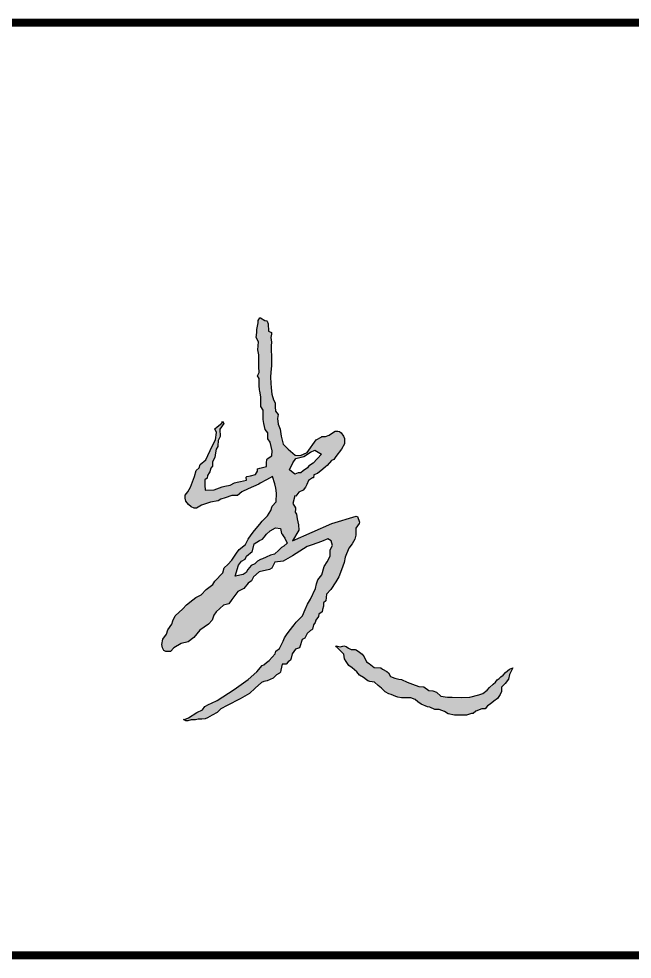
# Model space of a CAD drawing. Extents: x -409435 to 356702, y -107829 to 330904.
# Drawn here: x 133595 to 134187, y 148271 to 149179 of the extents above; entities that cross this region are included whole.
import ezdxf

# ---------------------------------------------------------------- set-up
doc = ezdxf.new("R2010")
doc.units = 0
doc.header["$LTSCALE"] = 1000
doc.header["$MEASUREMENT"] = 0
doc.layers.add('00-图签签名_10', color=10, linetype='Continuous')

# ---------------------------------------------------------------- blocks, each defined once
blk = doc.blocks.new('图签信息')
at = {"const_width": 0.05}
for points in [[(-65, 560.5), (0, 560.5)], [(-65, 554.5), (0, 554.5)]]:
    blk.add_lwpolyline(points, dxfattribs=at)
blk = doc.blocks.new('图签-A1')
at = {"color": 2}
blk.add_blockref('图签信息', (0, 0), dxfattribs=at)
blk = doc.blocks.new('X-104 14#平面')
at = {"xscale": 150, "yscale": 150, "zscale": 150}
blk.add_blockref('图签-A1', (137716.55, 65100), dxfattribs=at)
blk = doc.blocks.new('A$C133631DD')
at = {"ltscale": 100}
h = blk.add_hatch(color=256, dxfattribs=at)
h.paths.add_polyline_path([(4.0952, 2.333), (4.0773, 2.3227), (4.031, 2.3535), (3.9735, 2.3518), (3.9408, 2.368), (3.8981, 2.3708), (3.8907, 2.3692), (3.871, 2.3829), (3.8407, 2.389), (3.8033, 2.3944), (3.7687, 2.4141), (3.7351, 2.4143), (3.7167, 2.4262), (3.6885, 2.4356), (3.6796, 2.4396), (3.6591, 2.4537), (3.6369, 2.4558), (3.6246, 2.476), (3.5799, 2.476), (3.54, 2.4715), (3.5428, 2.4012), (3.5679, 2.3349), (3.5741, 2.3131), (3.5815, 2.2708), (3.6009, 2.2354), (3.6065, 2.2142), (3.6099, 2.1874), (3.6201, 2.1398), (3.6444, 2.1429), (3.6511, 2.1363), (3.6565, 2.1091), (3.666, 2.0663), (3.6946, 2.052), (3.7126, 2.0503), (3.7168, 2.0327), (3.7301, 1.9793), (3.7619, 1.9793), (3.7875, 1.9763), (3.7938, 1.9744), (3.8179, 1.9373), (3.856, 1.9344), (3.9268, 1.9491), (3.9547, 1.9695), (4.0019, 1.9695), (4.0287, 1.9903), (4.0774, 2.0001), (4.1079, 2.0052), (4.1845, 2.0052), (4.2147, 2.0244), (4.2404, 2.0244), (4.2923, 2.0244), (4.3359, 2.0331), (4.3481, 2.0356), (4.3814, 2.0381), (4.4395, 2.0381), (4.4611, 2.0511), (4.4879, 2.0377), (4.5323, 2.0409), (4.5781, 2.0409), (4.6297, 2.0409), (4.6704, 2.0479), (4.7339, 2.0438), (4.7684, 2.0611), (4.8097, 2.0578), (4.8335, 2.056), (4.8872, 2.0462), (4.9066, 2.0462), (4.9261, 2.0332), (4.9261, 2.0261), (4.9054, 1.9936), (4.9032, 1.9755), (4.9005, 1.9739), (4.8785, 1.9666), (4.8206, 1.9627), (4.8092, 1.9377), (4.7942, 1.9377), (4.7676, 1.9453), (4.7309, 1.938), (4.7023, 1.9412), (4.6767, 1.9412), (4.6539, 1.9412), (4.6332, 1.9377), (4.58, 1.9377), (4.5402, 1.9377), (4.4895, 1.9445), (4.4489, 1.9482), (4.4017, 1.9446), (4.3637, 1.9411), (4.3125, 1.9374), (4.2663, 1.9221), (4.2424, 1.9101), (4.2122, 1.9101), (4.1771, 1.9057), (4.1485, 1.8866), (4.117, 1.8895), (4.0729, 1.8854), (4.0311, 1.868), (3.9743, 1.8613), (3.9107, 1.8454), (3.8705, 1.8052), (3.8232, 1.7485), (3.8197, 1.7049), (3.8439, 1.6519), (3.9469, 1.5798), (3.9668, 1.54), (3.972, 1.5356), (3.972, 1.5055), (3.9832, 1.4742), (4.0084, 1.44), (4.0163, 1.4265), (4.0163, 1.405), (4.012, 1.3923), (4.0014, 1.3781), (3.9761, 1.3598), (3.9563, 1.3512), (3.9128, 1.3522), (3.8713, 1.3759), (3.8122, 1.4226), (3.7877, 1.439), (3.7787, 1.457), (3.7385, 1.4922), (3.7292, 1.5061), (3.7088, 1.5265), (3.6736, 1.5696), (3.6629, 1.5982), (3.6406, 1.6023), (3.6397, 1.6092), (3.6175, 1.6425), (3.5856, 1.6541), (3.5649, 1.6665), (3.54, 1.6857), (3.5256, 1.7193), (3.4931, 1.7446), (3.4944, 1.7504), (3.4343, 1.7676), (3.3988, 1.7447), (3.3869, 1.7447), (3.3651, 1.7474), (3.3488, 1.7381), (3.3112, 1.733), (3.2615, 1.7225), (3.218, 1.7186), (3.1331, 1.7695), (3.2725, 1.4548), (3.331, 1.2571), (3.3282, 1.2484), (3.2836, 1.2315), (3.2726, 1.2352), (3.2352, 1.2601), (3.1785, 1.2601), (3.1468, 1.2696), (3.1095, 1.29), (3.0743, 1.3174), (3.0008, 1.346), (2.9592, 1.3535), (2.9011, 1.3753), (2.8432, 1.397), (2.8041, 1.422), (2.7417, 1.4623), (2.7033, 1.4965), (2.6509, 1.5022), (2.6351, 1.52), (2.6075, 1.52), (2.5819, 1.5286), (2.5611, 1.5325), (2.5441, 1.559), (2.5257, 1.5616), (2.4948, 1.5835), (2.477, 1.587), (2.4584, 1.6019), (2.4231, 1.6087), (2.4167, 1.6143), (2.4136, 1.6256), (2.3892, 1.6517), (2.3505, 1.6719), (2.3408, 1.6914), (2.2811, 1.7124), (2.2741, 1.7148), (2.2612, 1.7456), (2.2248, 1.774), (2.1886, 1.7806), (2.1741, 1.786), (2.1592, 1.8058), (2.1421, 1.8208), (2.1415, 1.8539), (2.0927, 1.8636), (2.0764, 1.8667), (2.068, 1.8744), (2.0566, 1.8985), (2.0418, 1.9134), (2.0291, 1.9255), (2.0173, 1.9493), (2.0085, 1.9751), (2.002, 2.0009), (1.9953, 2.0201), (1.9483, 2.0703), (1.9058, 2.1171), (1.8619, 2.1909), (1.8091, 2.2943), (1.783, 2.3466), (1.7529, 2.3767), (1.732, 2.4164), (1.7087, 2.4532), (1.7012, 2.4731), (1.6998, 2.5002), (1.6981, 2.5282), (1.6934, 2.5501), (1.6934, 2.5852), (1.6855, 2.612), (1.6865, 2.6285), (1.693, 2.6415), (1.6976, 2.6476), (1.6959, 2.6382), (1.7113, 2.6053), (1.7536, 2.5386), (1.7751, 2.4936), (1.8024, 2.4739), (1.8183, 2.4441), (1.8276, 2.42), (1.8497, 2.376), (1.9376, 2.2397), (2.0175, 2.126), (2.0793, 2.0581), (2.1312, 2.0153), (2.1373, 1.9997), (2.1539, 1.9801), (2.1711, 1.9588), (2.1971, 1.9328), (2.2257, 1.909), (2.2464, 1.9046), (2.2674, 1.8742), (2.3258, 1.8457), (2.3521, 1.8332), (2.3779, 1.8191), (2.408, 1.7962), (2.4571, 1.7561), (2.4789, 1.7416), (2.5301, 1.6886), (2.5815, 1.6684), (2.6243, 1.649), (2.6632, 1.6244), (2.7509, 1.5859), (2.7882, 1.5776), (2.8197, 1.5653), (2.8595, 1.5339), (2.9282, 1.5151), (2.9647, 1.4921), (3.0094, 1.4686), (3.062, 1.4665), (3.0946, 1.4479), (3.1339, 1.4597), (3.1507, 1.4848), (3.1271, 1.5373), (3.101, 1.6115), (3.0879, 1.653), (3.0134, 1.7713), (2.969, 1.8463), (2.9608, 1.9125), (2.9127, 1.9365), (2.9033, 1.9554), (2.8844, 2.0386), (2.8446, 2.0829), (2.813, 2.1005), (2.7926, 2.1276), (2.7506, 2.1626), (2.7249, 2.2104), (2.6619, 2.2576), (2.626, 2.2815), (2.6159, 2.3255), (2.5622, 2.3834), (2.5352, 2.4014), (2.4941, 2.4151), (2.4636, 2.4456), (2.4157, 2.5156), (2.357, 2.5633), (2.3222, 2.6077), (2.308, 2.6642), (2.2719, 2.7244), (2.2444, 2.7519), (2.2444, 2.7878), (2.2505, 2.804), (2.2717, 2.8158), (2.286, 2.8187), (2.2992, 2.8213), (2.3433, 2.8125), (2.3823, 2.7842), (2.4183, 2.7733), (2.462, 2.7406), (2.49, 2.7326), (2.5306, 2.7138), (2.5862, 2.6513), (2.6184, 2.6227), (2.6601, 2.5705), (2.677, 2.5469), (2.6998, 2.5051), (2.7411, 2.4637), (2.7831, 2.4102), (2.81, 2.3949), (2.8771, 2.3299), (2.9172, 2.3206), (2.9418, 2.2905), (2.9771, 2.2588), (2.9945, 2.2483), (3.0354, 2.22), (3.0641, 2.1999), (3.1037, 2.1471), (3.146, 2.1259), (3.1827, 2.1014), (3.2166, 2.0768), (3.2677, 2.032), (3.2927, 2.0133), (3.3354, 1.9706), (3.3785, 1.9454), (3.4115, 1.9334), (3.4476, 1.902), (3.5166, 1.8982), (3.5581, 1.9051), (3.5921, 1.9119), (3.6513, 1.9317), (3.6236, 1.9802), (3.5972, 2.0297), (3.5881, 2.0418), (3.5507, 2.1259), (3.5269, 2.1771), (3.4985, 2.2111), (3.4985, 2.2579), (3.478, 2.3126), (3.4678, 2.3465), (3.4556, 2.3679), (3.4433, 2.4296), (3.4196, 2.5007), (3.396, 2.5419), (3.396, 2.5614), (3.408, 2.5853), (3.4268, 2.6069), (3.4524, 2.6273), (3.476, 2.632), (3.5, 2.632), (3.5269, 2.6105), (3.5658, 2.5893), (3.6087, 2.574), (3.6502, 2.5572), (3.6978, 2.5433), (3.7198, 2.5202), (3.7484, 2.5118), (3.785, 2.4658), (3.8949, 2.4158), (3.9464, 2.3884), (4.0041, 2.3824), (4.0353, 2.3936), (4.0498, 2.3755), (4.0804, 2.3372)])
h.paths.add_polyline_path([(2.8501, 2.2323), (2.9378, 2.2044), (2.9688, 2.1811), (2.987, 2.1501), (3.0109, 2.1391), (3.0466, 2.0939), (3.0542, 2.092), (3.1086, 2.0778), (3.1371, 2.0364), (3.1475, 2.0104), (3.1617, 1.999), (3.1872, 1.9799), (3.214, 1.9486), (3.2392, 1.9057), (3.2335, 1.866), (3.1936, 1.8575), (3.1858, 1.8523), (3.174, 1.8444), (3.1546, 1.8315), (3.1138, 1.8129), (3.0905, 1.8409), (3.0793, 1.8595), (3.0593, 1.8796), (3.0275, 1.9159), (3.0187, 1.9468), (3.0017, 1.9828), (2.9893, 2.0117), (2.9838, 2.028), (2.971, 2.0505), (2.9484, 2.0731), (2.9355, 2.1027), (2.9184, 2.1151), (2.9032, 2.1284), (2.8791, 2.1437), (2.8634, 2.1658)], flags=16)
h.paths.add_polyline_path([(3.7055, 1.7943), (3.762, 1.7683), (3.7951, 1.7442), (3.8119, 1.6786), (3.8461, 1.625), (3.8623, 1.5894), (3.8316, 1.5382), (3.7585, 1.6027), (3.7379, 1.6337), (3.7366, 1.6376), (3.7197, 1.6497), (3.6959, 1.6854), (3.679, 1.7023), (3.679, 1.7256), (3.6702, 1.7519)], flags=16)
h.paths.add_polyline_path([(2.2885, 1.4221), (2.2816, 1.3836), (2.2888, 1.3575), (2.284, 1.3385), (2.2708, 1.3188), (2.2602, 1.2974), (2.2602, 1.266), (2.2578, 1.259), (2.238, 1.2327), (2.2208, 1.2089), (2.2014, 1.1953), (2.1594, 1.1757), (2.1465, 1.1532), (2.1161, 1.1145), (2.1112, 1.0599), (2.1019, 1.0469), (2.0828, 1.0111), (2.0708, 0.9974), (2.0421, 0.983), (2.0281, 0.9481), (2.0199, 0.9152), (2.0177, 0.8932), (1.9971, 0.8496), (1.9795, 0.8044), (1.961, 0.7541), (1.9587, 0.7157), (1.9295, 0.6744), (1.9267, 0.6433), (1.9171, 0.6125), (1.8833, 0.5787), (1.8774, 0.5252), (1.8749, 0.4875), (1.8724, 0.415), (1.875, 0.3448), (1.8957, 0.2723), (1.9069, 0.2414), (1.9326, 0.2043), (1.9539, 0.1856), (1.9816, 0.1579), (1.9957, 0.1393), (2.0153, 0.1246), (2.0256, 0.1095), (2.0406, 0.0964), (2.0531, 0.0778), (2.0757, 0.0579), (2.1013, 0.026), (2.113, 0), (2.0972, 0.0079), (2.0573, 0.0265), (2.0211, 0.0333), (1.9873, 0.0608), (1.9561, 0.0889), (1.9205, 0.0889), (1.8977, 0.1003), (1.8656, 0.1217), (1.8436, 0.1504), (1.8198, 0.1813), (1.8057, 0.2039), (1.7825, 0.2213), (1.7825, 0.2477), (1.7645, 0.2956), (1.7457, 0.3166), (1.7457, 0.3311), (1.7309, 0.3704), (1.7309, 0.4199), (1.7309, 0.4688), (1.7417, 0.5185), (1.7603, 0.5486), (1.7776, 0.5919), (1.7776, 0.6255), (1.7964, 0.6655), (1.799, 0.6836), (1.819, 0.7346), (1.8386, 0.763), (1.8576, 0.7847), (1.8708, 0.8177), (1.8708, 0.8618), (1.8708, 0.8933), (1.8775, 0.9223), (1.8819, 0.94), (1.8963, 0.976), (1.9031, 0.9964), (1.9199, 1.0257), (1.9478, 1.0537), (1.9703, 1.0812), (1.997, 1.1109), (2.0027, 1.1481), (2.0084, 1.165), (2.0158, 1.1762), (2.0331, 1.1984), (2.0541, 1.231), (2.0794, 1.254), (2.1134, 1.2906), (2.1314, 1.3176), (2.1635, 1.3391), (2.1832, 1.3509), (2.2209, 1.3563), (2.2513, 1.3867), (2.2798, 1.4152)])
for points in [[(4.0952, 2.333), (4.0773, 2.3227), (4.031, 2.3535), (3.9735, 2.3518), (3.9408, 2.368), (3.8981, 2.3708), (3.8907, 2.3692), (3.871, 2.3829), (3.8407, 2.389), (3.8033, 2.3944), (3.7687, 2.4141), (3.7351, 2.4143), (3.7167, 2.4262), (3.6885, 2.4356), (3.6796, 2.4396), (3.6591, 2.4537), (3.6369, 2.4558), (3.6246, 2.476), (3.5799, 2.476), (3.54, 2.4715), (3.5428, 2.4012), (3.5679, 2.3349), (3.5741, 2.3131), (3.5815, 2.2708), (3.6009, 2.2354), (3.6065, 2.2142), (3.6099, 2.1874), (3.6201, 2.1398), (3.6444, 2.1429), (3.6511, 2.1363), (3.6565, 2.1091), (3.666, 2.0663), (3.6946, 2.052), (3.7126, 2.0503), (3.7168, 2.0327), (3.7301, 1.9793), (3.7619, 1.9793), (3.7875, 1.9763), (3.7938, 1.9744), (3.8179, 1.9373), (3.856, 1.9344), (3.9268, 1.9491), (3.9547, 1.9695), (4.0019, 1.9695), (4.0287, 1.9903), (4.0774, 2.0001), (4.1079, 2.0052), (4.1845, 2.0052), (4.2147, 2.0244), (4.2404, 2.0244), (4.2923, 2.0244), (4.3359, 2.0331), (4.3481, 2.0356), (4.3814, 2.0381), (4.4395, 2.0381), (4.4611, 2.0511), (4.4879, 2.0377), (4.5323, 2.0409), (4.5781, 2.0409), (4.6297, 2.0409), (4.6704, 2.0479), (4.7339, 2.0438), (4.7684, 2.0611), (4.8097, 2.0578), (4.8335, 2.056), (4.8872, 2.0462), (4.9066, 2.0462), (4.9261, 2.0332), (4.9261, 2.0261), (4.9054, 1.9936), (4.9032, 1.9755), (4.9005, 1.9739), (4.8785, 1.9666), (4.8206, 1.9627), (4.8092, 1.9377), (4.7942, 1.9377), (4.7676, 1.9453), (4.7309, 1.938), (4.7023, 1.9412), (4.6767, 1.9412), (4.6539, 1.9412), (4.6332, 1.9377), (4.58, 1.9377), (4.5402, 1.9377), (4.4895, 1.9445), (4.4489, 1.9482), (4.4017, 1.9446), (4.3637, 1.9411), (4.3125, 1.9374), (4.2663, 1.9221), (4.2424, 1.9101), (4.2122, 1.9101), (4.1771, 1.9057), (4.1485, 1.8866), (4.117, 1.8895), (4.0729, 1.8854), (4.0311, 1.868), (3.9743, 1.8613), (3.9107, 1.8454), (3.8705, 1.8052), (3.8232, 1.7485), (3.8197, 1.7049), (3.8439, 1.6519), (3.9469, 1.5798), (3.9668, 1.54), (3.972, 1.5356), (3.972, 1.5055), (3.9832, 1.4742), (4.0084, 1.44), (4.0163, 1.4265), (4.0163, 1.405), (4.012, 1.3923), (4.0014, 1.3781), (3.9761, 1.3598), (3.9563, 1.3512), (3.9128, 1.3522), (3.8713, 1.3759), (3.8122, 1.4226), (3.7877, 1.439), (3.7787, 1.457), (3.7385, 1.4922), (3.7292, 1.5061), (3.7088, 1.5265), (3.6736, 1.5696), (3.6629, 1.5982), (3.6406, 1.6023), (3.6397, 1.6092), (3.6175, 1.6425), (3.5856, 1.6541), (3.5649, 1.6665), (3.54, 1.6857), (3.5256, 1.7193), (3.4931, 1.7446), (3.4944, 1.7504), (3.4343, 1.7676), (3.3988, 1.7447), (3.3869, 1.7447), (3.3651, 1.7474), (3.3488, 1.7381), (3.3112, 1.733), (3.2615, 1.7225), (3.218, 1.7186), (3.1331, 1.7695), (3.2725, 1.4548), (3.331, 1.2571), (3.3282, 1.2484), (3.2836, 1.2315), (3.2726, 1.2352), (3.2352, 1.2601), (3.1785, 1.2601), (3.1468, 1.2696), (3.1095, 1.29), (3.0743, 1.3174), (3.0008, 1.346), (2.9592, 1.3535), (2.9011, 1.3753), (2.8432, 1.397), (2.8041, 1.422), (2.7417, 1.4623), (2.7033, 1.4965), (2.6509, 1.5022), (2.6351, 1.52), (2.6075, 1.52), (2.5819, 1.5286), (2.5611, 1.5325), (2.5441, 1.559), (2.5257, 1.5616), (2.4948, 1.5835), (2.477, 1.587), (2.4584, 1.6019), (2.4231, 1.6087), (2.4167, 1.6143), (2.4136, 1.6256), (2.3892, 1.6517), (2.3505, 1.6719), (2.3408, 1.6914), (2.2811, 1.7124), (2.2741, 1.7148), (2.2612, 1.7456), (2.2248, 1.774), (2.1886, 1.7806), (2.1741, 1.786), (2.1592, 1.8058), (2.1421, 1.8208), (2.1415, 1.8539), (2.0927, 1.8636), (2.0764, 1.8667), (2.068, 1.8744), (2.0566, 1.8985), (2.0418, 1.9134), (2.0291, 1.9255), (2.0173, 1.9493), (2.0085, 1.9751), (2.002, 2.0009), (1.9953, 2.0201), (1.9483, 2.0703), (1.9058, 2.1171), (1.8619, 2.1909), (1.8091, 2.2943), (1.783, 2.3466), (1.7529, 2.3767), (1.732, 2.4164), (1.7087, 2.4532), (1.7012, 2.4731), (1.6998, 2.5002), (1.6981, 2.5282), (1.6934, 2.5501), (1.6934, 2.5852), (1.6855, 2.612), (1.6865, 2.6285), (1.693, 2.6415), (1.6976, 2.6476), (1.6959, 2.6382), (1.7113, 2.6053), (1.7536, 2.5386), (1.7751, 2.4936), (1.8024, 2.4739), (1.8183, 2.4441), (1.8276, 2.42), (1.8497, 2.376), (1.9376, 2.2397), (2.0175, 2.126), (2.0793, 2.0581), (2.1312, 2.0153), (2.1373, 1.9997), (2.1539, 1.9801), (2.1711, 1.9588), (2.1971, 1.9328), (2.2257, 1.909), (2.2464, 1.9046), (2.2674, 1.8742), (2.3258, 1.8457), (2.3521, 1.8332), (2.3779, 1.8191), (2.408, 1.7962), (2.4571, 1.7561), (2.4789, 1.7416), (2.5301, 1.6886), (2.5815, 1.6684), (2.6243, 1.649), (2.6632, 1.6244), (2.7509, 1.5859), (2.7882, 1.5776), (2.8197, 1.5653), (2.8595, 1.5339), (2.9282, 1.5151), (2.9647, 1.4921), (3.0094, 1.4686), (3.062, 1.4665), (3.0946, 1.4479), (3.1339, 1.4597), (3.1507, 1.4848), (3.1271, 1.5373), (3.101, 1.6115), (3.0879, 1.653), (3.0134, 1.7713), (2.969, 1.8463), (2.9608, 1.9125), (2.9127, 1.9365), (2.9033, 1.9554), (2.8844, 2.0386), (2.8446, 2.0829), (2.813, 2.1005), (2.7926, 2.1276), (2.7506, 2.1626), (2.7249, 2.2104), (2.6619, 2.2576), (2.626, 2.2815), (2.6159, 2.3255), (2.5622, 2.3834), (2.5352, 2.4014), (2.4941, 2.4151), (2.4636, 2.4456), (2.4157, 2.5156), (2.357, 2.5633), (2.3222, 2.6077), (2.308, 2.6642), (2.2719, 2.7244), (2.2444, 2.7519), (2.2444, 2.7878), (2.2505, 2.804), (2.2717, 2.8158), (2.286, 2.8187), (2.2992, 2.8213), (2.3433, 2.8125), (2.3823, 2.7842), (2.4183, 2.7733), (2.462, 2.7406), (2.49, 2.7326), (2.5306, 2.7138), (2.5862, 2.6513), (2.6184, 2.6227), (2.6601, 2.5705), (2.677, 2.5469), (2.6998, 2.5051), (2.7411, 2.4637), (2.7831, 2.4102), (2.81, 2.3949), (2.8771, 2.3299), (2.9172, 2.3206), (2.9418, 2.2905), (2.9771, 2.2588), (2.9945, 2.2483), (3.0354, 2.22), (3.0641, 2.1999), (3.1037, 2.1471), (3.146, 2.1259), (3.1827, 2.1014), (3.2166, 2.0768), (3.2677, 2.032), (3.2927, 2.0133), (3.3354, 1.9706), (3.3785, 1.9454), (3.4115, 1.9334), (3.4476, 1.902), (3.5166, 1.8982), (3.5581, 1.9051), (3.5921, 1.9119), (3.6513, 1.9317), (3.6236, 1.9802), (3.5972, 2.0297), (3.5881, 2.0418), (3.5507, 2.1259), (3.5269, 2.1771), (3.4985, 2.2111), (3.4985, 2.2579), (3.478, 2.3126), (3.4678, 2.3465), (3.4556, 2.3679), (3.4433, 2.4296), (3.4196, 2.5007), (3.396, 2.5419), (3.396, 2.5614), (3.408, 2.5853), (3.4268, 2.6069), (3.4524, 2.6273), (3.476, 2.632), (3.5, 2.632), (3.5269, 2.6105), (3.5658, 2.5893), (3.6087, 2.574), (3.6502, 2.5572), (3.6978, 2.5433), (3.7198, 2.5202), (3.7484, 2.5118), (3.785, 2.4658), (3.8949, 2.4158), (3.9464, 2.3884), (4.0041, 2.3824), (4.0353, 2.3936), (4.0498, 2.3755), (4.0804, 2.3372)], [(2.8501, 2.2323), (2.9378, 2.2044), (2.9688, 2.1811), (2.987, 2.1501), (3.0109, 2.1391), (3.0466, 2.0939), (3.0542, 2.092), (3.1086, 2.0778), (3.1371, 2.0364), (3.1475, 2.0104), (3.1617, 1.999), (3.1872, 1.9799), (3.214, 1.9486), (3.2392, 1.9057), (3.2335, 1.866), (3.1936, 1.8575), (3.1858, 1.8523), (3.174, 1.8444), (3.1546, 1.8315), (3.1138, 1.8129), (3.0905, 1.8409), (3.0793, 1.8595), (3.0593, 1.8796), (3.0275, 1.9159), (3.0187, 1.9468), (3.0017, 1.9828), (2.9893, 2.0117), (2.9838, 2.028), (2.971, 2.0505), (2.9484, 2.0731), (2.9355, 2.1027), (2.9184, 2.1151), (2.9032, 2.1284), (2.8791, 2.1437), (2.8634, 2.1658)], [(3.7055, 1.7943), (3.762, 1.7683), (3.7951, 1.7442), (3.8119, 1.6786), (3.8461, 1.625), (3.8623, 1.5894), (3.8316, 1.5382), (3.7585, 1.6027), (3.7379, 1.6337), (3.7366, 1.6376), (3.7197, 1.6497), (3.6959, 1.6854), (3.679, 1.7023), (3.679, 1.7256), (3.6702, 1.7519)], [(2.2885, 1.4221), (2.2816, 1.3836), (2.2888, 1.3575), (2.284, 1.3385), (2.2708, 1.3188), (2.2602, 1.2974), (2.2602, 1.266), (2.2578, 1.259), (2.238, 1.2327), (2.2208, 1.2089), (2.2014, 1.1953), (2.1594, 1.1757), (2.1465, 1.1532), (2.1161, 1.1145), (2.1112, 1.0599), (2.1019, 1.0469), (2.0828, 1.0111), (2.0708, 0.9974), (2.0421, 0.983), (2.0281, 0.9481), (2.0199, 0.9152), (2.0177, 0.8932), (1.9971, 0.8496), (1.9795, 0.8044), (1.961, 0.7541), (1.9587, 0.7157), (1.9295, 0.6744), (1.9267, 0.6433), (1.9171, 0.6125), (1.8833, 0.5787), (1.8774, 0.5252), (1.8749, 0.4875), (1.8724, 0.415), (1.875, 0.3448), (1.8957, 0.2723), (1.9069, 0.2414), (1.9326, 0.2043), (1.9539, 0.1856), (1.9816, 0.1579), (1.9957, 0.1393), (2.0153, 0.1246), (2.0256, 0.1095), (2.0406, 0.0964), (2.0531, 0.0778), (2.0757, 0.0579), (2.1013, 0.026), (2.113, 0), (2.0972, 0.0079), (2.0573, 0.0265), (2.0211, 0.0333), (1.9873, 0.0608), (1.9561, 0.0889), (1.9205, 0.0889), (1.8977, 0.1003), (1.8656, 0.1217), (1.8436, 0.1504), (1.8198, 0.1813), (1.8057, 0.2039), (1.7825, 0.2213), (1.7825, 0.2477), (1.7645, 0.2956), (1.7457, 0.3166), (1.7457, 0.3311), (1.7309, 0.3704), (1.7309, 0.4199), (1.7309, 0.4688), (1.7417, 0.5185), (1.7603, 0.5486), (1.7776, 0.5919), (1.7776, 0.6255), (1.7964, 0.6655), (1.799, 0.6836), (1.819, 0.7346), (1.8386, 0.763), (1.8576, 0.7847), (1.8708, 0.8177), (1.8708, 0.8618), (1.8708, 0.8933), (1.8775, 0.9223), (1.8819, 0.94), (1.8963, 0.976), (1.9031, 0.9964), (1.9199, 1.0257), (1.9478, 1.0537), (1.9703, 1.0812), (1.997, 1.1109), (2.0027, 1.1481), (2.0084, 1.165), (2.0158, 1.1762), (2.0331, 1.1984), (2.0541, 1.231), (2.0794, 1.254), (2.1134, 1.2906), (2.1314, 1.3176), (2.1635, 1.3391), (2.1832, 1.3509), (2.2209, 1.3563), (2.2513, 1.3867), (2.2798, 1.4152)]]:
    blk.add_lwpolyline(points, close=True)
blk = doc.blocks.new('A$C0B3B4700')
at = {"layer": '00-图签签名_10', "xscale": 120, "yscale": 120, "zscale": 120, "rotation": 90}
blk.add_blockref('A$C133631DD', (-3644.8, -2901.03), dxfattribs=at)

msp = doc.modelspace()

# ---------------------------------------------------------------- block references
for name, p in [('X-104 14#平面', (0, 0)), ('A$C0B3B4700', (137716.55, 151200))]:
    msp.add_blockref(name, p)

doc.saveas('drawing.dxf')
